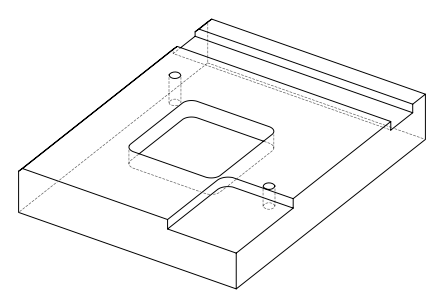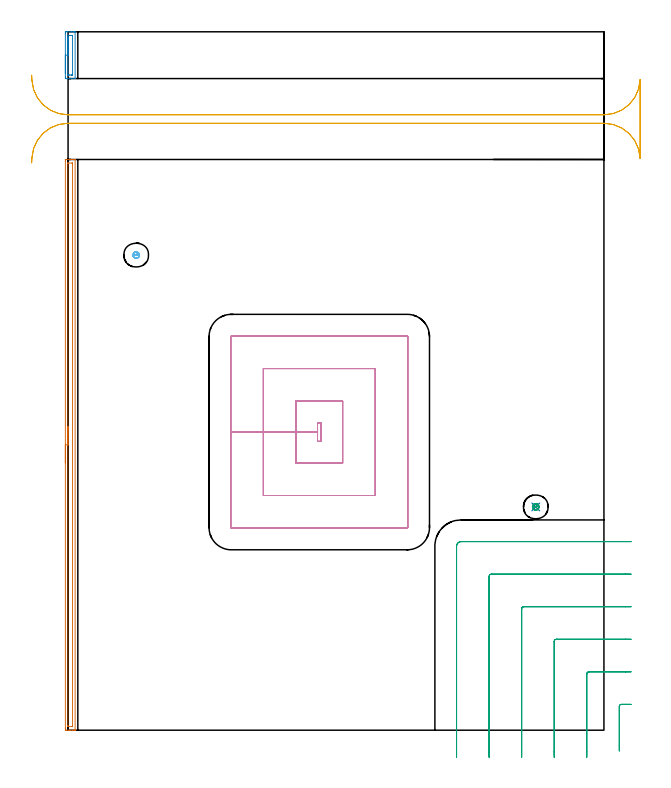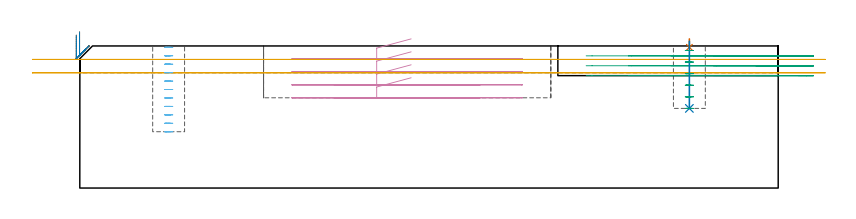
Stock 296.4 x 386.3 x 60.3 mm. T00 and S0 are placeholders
(PLAN: 9 operations, 6 tool changes, 22.9 min)
(1 AREA_MILL | FG_CHAMFER_SURFACE | UGT0205_001 | 5.24 min | 4654 mm3)
(2 AREA_MILL_1 | FG_CHAMFER_SURFACE_1 | UGT0205_001 | 0.61 min | 429 mm3)
(3 MILL_CORNER_NOTCH_RECTANGULAR | CORNER_NOTCH_RECTANGULAR | UGT0201_106 | Follow Part, ap 6, ae 75% | 4.93 min | 136450 mm3)
(4 MILL_RECTANGULAR_POCKET | POCKET_RECTANGULAR_STRAIGHT | UGT0201_106 | Follow Part, ap 6, ae 75% | 7.66 min | 346390 mm3)
(5 MILL_RECTANGULAR_SLOT | SLOT_RECTANGULAR | UGT0201_019 | Follow Part, ap 10, ae 75% | 3.09 min | 151010 mm3)
(6 MILL_BLIND_HOLE_FROM_SOLID_MATERIAL | STEP1POCKET | NXT0201_013 | Spiral | 0.76 min | 5148 mm3)
(7 SPOT_DRILL | STEP1POCKET_1 | NXT0321_9005460120000 | 0.03 min | 2 mm3)
(8 DRILL_BLIND_HOLE_INTO_CENTER | STEP1POCKET_1 | NXT0301_128 | 0.12 min | 2916 mm3)
(9 MILL_ROUGH_BLIND_HOLE_CONTOUR | STEP1POCKET_1 | NXT0201_013 | Spiral | 0.42 min | 873 mm3)
(TOOL UGT0205_001 | Chamfer Mill 20 x 3 x 45 deg. | D20 FL50 Z2)
(TOOL UGT0201_106 | End Mill 24 mm | D24 FL25 Z2)
(TOOL UGT0201_019 | End mill 40 mm | D40 FL63 Z6)
(TOOL NXT0201_013 | ENDMILL 10mm | D10 FL30 Z4)
(TOOL NXT0321_9005460120000 | NC Spot Drill, 142deg, 12mm, Carbide, Uncoated | D12 PA142 FL30 Z2)
(TOOL NXT0301_128 | Carbide Drill 12mm [861.1-1200-036A1-GP GC34] | D12 PA150 FL37.4 Z2)
(OP 1 AREA_MILL)
G17 G21 G94 G90
T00 M6
G54
G17 G0 G90 X-1.5 Y147.85 S1061 M3
G43 Z70.3 H0
Z64.9
G94 G1 Y147.888 Z64.028 F250.
Y148.002 Z63.163
Y148.191 Z62.312
Y148.453 Z61.48
Y148.787 Z60.674
Y149.19 Z59.9
Y149.658 Z59.164
Y150.19 Z58.472
Y150.779 Z57.829
Y151.422 Z57.24
Y152.114 Z56.708
Y152.85 Z56.24
Y153.624 Z55.837
Y154.43 Z55.503
Y155.262 Z55.241
Y156.114 Z55.052
Y156.978 Z54.938
Y157.85 Z54.9
Y314.683
X-1.499 Y315.082 Z54.901
X-1.494 Y315.57 Z54.903
X-1.491 Y315.691 Z54.905
X-1.01 Y315.7 Z55.385
X0.758 Z57.152
X1.303 Z57.7
X1.642 Z58.038
X2.187 Z58.583
X2.526 Z58.921
X3.525 Z59.924
X3.883 Y315.691 Z60.274
X3.905 Y315.69 Z60.295
X3.9 Y315.533 Z60.3
Y0.168
X3.903 Y0.055 Z60.297
X3.885 Y0.033 Z60.278
X3.858 Y0.01 Z60.25
X3.524 Y0. Z59.923
X3.205 Z59.605
X2.526 Z58.921
X1.303 Z57.7
X0.758 Z57.152
X0.146 Z56.541
X-1.01 Y0.001 Z55.386
X-1.248 Y0.004 Z55.148
X-1.491 Y0.009 Z54.905
X-1.494 Y0.13 Z54.903
X-1.498 Y0.618 Z54.902
X-1.5 Y1.113 Z54.9
Y157.85
X-0.086 Z56.314
Y313.508
X-0.085 Y313.615 Z56.315
X-0.082 Y313.667 Z56.318
X-0.08 Y313.685 Z56.32
X-0.043 Y313.69 Z56.357
X0.358 Y313.699 Z56.758
X2.126 Z58.526
X2.365 Y313.695 Z58.765
X2.478 Y313.69 Z58.878
X2.485 Y313.337 Z58.885
X2.486 Y313.295 Z58.886
Y2.192
X2.485 Y2.085 Z58.885
X2.482 Y2.033 Z58.882
X2.48 Y2.015 Z58.88
X2.443 Y2.01 Z58.843
X2.042 Y2.001 Z58.442
X0.274 Z56.674
X0.035 Y2.005 Z56.435
X-0.078 Y2.01 Z56.322
X-0.085 Y2.364 Z56.315
X-0.086 Y2.405 Z56.314
Y157.85
Y158.722 Z56.352
Y159.586 Z56.466
Y160.438 Z56.655
Y161.27 Z56.917
Y162.076 Z57.251
Y162.85 Z57.654
Y163.586 Z58.123
Y164.278 Z58.654
Y164.921 Z59.243
Y165.51 Z59.886
Y166.042 Z60.578
Y166.51 Z61.314
Y166.913 Z62.088
Y167.247 Z62.894
Y167.509 Z63.726
Y167.698 Z64.578
Y167.812 Z65.443
Y167.85 Z66.314
G0 Z70.3
M5
M2
(OP 2 AREA_MILL_1)
G17 G21 G94 G90
T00 M6
G54
G17 G0 G90 X-1.5 Y363.35 S1061 M3
G43 Z70.3 H0
Z64.9
G94 G1 Y363.388 Z64.028 F250.
Y363.502 Z63.164
Y363.691 Z62.312
Y363.953 Z61.48
Y364.287 Z60.674
Y364.69 Z59.9
Y365.159 Z59.164
Y365.69 Z58.472
Y366.279 Z57.829
Y366.922 Z57.24
Y367.614 Z56.708
Y368.35 Z56.24
Y369.124 Z55.837
Y369.93 Z55.503
Y370.762 Z55.241
Y371.614 Z55.052
Y372.478 Z54.938
Y373.35 Z54.9
Y385.374
X-1.499 Y385.769 Z54.901
X-1.493 Y386.253 Z54.902
X-1.49 Y386.292 Z54.904
X-1.01 Y386.3 Z55.384
X-0.3 Z56.098
X-0.126 Z56.271
X1.642 Z58.039
X1.989 Z58.387
X3.064 Z59.463
X3.41 Z59.809
X3.71 Y386.299 Z60.108
X3.894 Y386.29 Z60.292
X3.9 Y386.213 Z60.3
Y360.487
X3.895 Y360.41 Z60.292
X3.708 Y360.4 Z60.106
X1.989 Z58.388
X0.758 Z57.155
X-0.3 Z56.098
X-1.01 Y360.401 Z55.384
X-1.247 Y360.403 Z55.147
X-1.49 Y360.408 Z54.904
X-1.493 Y360.447 Z54.902
X-1.499 Y360.931 Z54.901
X-1.5 Y361.422 Z54.9
Y373.35
X-0.086 Z56.314
X-0.085 Y384.207 Z56.315
X-0.084 Y384.26 Z56.316
X-0.082 Y384.284 Z56.318
X-0.081 Y384.29 Z56.319
X-0.052 Y384.292 Z56.348
X0.15 Y384.297 Z56.55
X0.454 Y384.3 Z56.854
X0.758 Z57.158
X1.642 Z58.042
X2.224 Y384.299 Z58.624
X2.386 Y384.294 Z58.786
X2.437 Y384.29 Z58.837
X2.479 Y384.282 Z58.879
X2.486 Y383.995 Z58.886
X2.485 Y362.493 Z58.885
X2.484 Y362.44 Z58.884
X2.482 Y362.416 Z58.882
X2.481 Y362.41 Z58.881
X2.452 Y362.408 Z58.852
X2.25 Y362.403 Z58.65
X1.946 Y362.4 Z58.346
X1.642 Z58.042
X0.758 Z57.158
X0.176 Y362.401 Z56.576
X0.014 Y362.406 Z56.414
X-0.037 Y362.41 Z56.363
X-0.079 Y362.418 Z56.321
X-0.086 Y362.705 Z56.314
Y373.35
Y374.222 Z56.352
Y375.087 Z56.466
Y375.938 Z56.655
Y376.77 Z56.917
Y377.576 Z57.251
Y378.35 Z57.654
Y379.086 Z58.123
Y379.778 Z58.654
Y380.421 Z59.243
Y381.01 Z59.886
Y381.542 Z60.578
Y382.01 Z61.314
Y382.413 Z62.088
Y382.747 Z62.894
Y383.009 Z63.726
Y383.198 Z64.578
Y383.312 Z65.443
Y383.35 Z66.314
G0 Z70.3
M5
M2
(OP 3 MILL_CORNER_NOTCH_RECTANGULAR)
G17 G21 G94 G90
T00 M6
G54
G17 G0 G90 X311.4 Y14.3 S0 M3
G43 Z70.3 H0
Z56.1
G94 G1 X308.4 F250.
X306.093 F500.
G3 X304.9 Y13.107 R1.2
G1 Y-8.471
Y-11.471 F250.
G0 Z70.3
X311.4 Y32.3
Z56.1
G1 X308.4
X288.093 F500.
G3 X286.9 Y31.107 R1.2
G1 Y-12.
Y-15. F250.
G0 Z70.3
X311.4 Y50.3
Z56.1
G1 X308.4
X270.094 F500.
G3 X268.9 Y49.106 R1.2
G1 Y-12.
Y-15. F250.
G0 Z70.3
X311.4 Y68.3
Z56.1
G1 X308.4
X252.094 F500.
G3 X250.9 Y67.106 R1.2
G1 Y-12.
Y-15. F250.
G0 Z70.3
X311.4 Y86.3
Z56.1
G1 X308.4
X234.095 F500.
G3 X232.9 Y85.105 R1.2
G1 Y-12.
Y-15. F250.
G0 Z70.3
X311.4 Y104.3
Z56.1
G1 X308.4
X217.4 F500.
G3 X214.9 Y101.8 R2.5
G1 Y-12.
Y-15. F250.
G0 Z70.3
X311.4 Y14.3
Z51.9
G1 X308.4
X306.093 F500.
G3 X304.9 Y13.107 R1.2
G1 Y-8.471
Y-11.471 F250.
G0 Z70.3
X311.4 Y32.3
Z51.9
G1 X308.4
X288.093 F500.
G3 X286.9 Y31.107 R1.2
G1 Y-12.
Y-15. F250.
G0 Z70.3
X311.4 Y50.3
Z51.9
G1 X308.4
X270.094 F500.
G3 X268.9 Y49.106 R1.2
G1 Y-12.
Y-15. F250.
G0 Z70.3
X311.4 Y68.3
Z51.9
G1 X308.4
X252.094 F500.
G3 X250.9 Y67.106 R1.2
G1 Y-12.
Y-15. F250.
G0 Z70.3
X311.4 Y86.3
Z51.9
G1 X308.4
X234.095 F500.
G3 X232.9 Y85.105 R1.2
G1 Y-12.
Y-15. F250.
G0 Z70.3
X311.4 Y104.3
Z51.9
G1 X308.4
X217.4 F500.
G3 X214.9 Y101.8 R2.5
G1 Y-12.
Y-15. F250.
G0 Z70.3
X311.4 Y14.3
Z47.7
G1 X308.4
X306.093 F500.
G3 X304.9 Y13.107 R1.2
G1 Y-8.471
Y-11.471 F250.
G0 Z70.3
X311.4 Y32.3
Z47.7
G1 X308.4
X288.093 F500.
G3 X286.9 Y31.107 R1.2
G1 Y-12.
Y-15. F250.
G0 Z70.3
X311.4 Y50.3
Z47.7
G1 X308.4
X270.094 F500.
G3 X268.9 Y49.106 R1.2
G1 Y-12.
Y-15. F250.
G0 Z70.3
X311.4 Y68.3
Z47.7
G1 X308.4
X252.094 F500.
G3 X250.9 Y67.106 R1.2
G1 Y-12.
Y-15. F250.
G0 Z70.3
X311.4 Y86.3
Z47.7
G1 X308.4
X234.095 F500.
G3 X232.9 Y85.105 R1.2
G1 Y-12.
Y-15. F250.
G0 Z70.3
X311.4 Y104.3
Z47.7
G1 X308.4
X217.4 F500.
G3 X214.9 Y101.8 R2.5
G1 Y-12.
Y-15. F250.
G0 Z70.3
M5
M2
(OP 4 MILL_RECTANGULAR_POCKET)
G17 G21 G94 G90
T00 M6
G54
G17 G0 G90 X140.622 Y182. S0 M3
G43 Z70.3 H0
Z63.3
G94 G1 X126. Z59.382 F250.
Y164.9 Z54.8
X138.
Y159.8 F500.
X139.9
Y170.
X138.
Y164.9
X126.
Y147.8
X151.9
Y182.
X126.
Y164.9
X108.
Y129.8
X169.9
Y200.
X108.
Y164.9
X90.
Y112.1
G3 X90.3 Y111.8 R0.3
G1 X187.6
G3 X187.9 Y112.1 R0.3
G1 Y217.7
G3 X187.6 Y218. R0.3
G1 X90.3
G3 X90. Y217.7 R0.3
G1 Y164.9
Y163.9
G0 X140.622 Y182. Z57.8
G1 X126. Z53.882 F250.
Y164.9 Z49.3
X138.
Y159.8 F500.
X139.9
Y170.
X138.
Y164.9
X126.
Y147.8
X151.9
Y182.
X126.
Y164.9
X108.
Y129.8
X169.9
Y200.
X108.
Y164.9
X90.
Y112.1
G3 X90.3 Y111.8 R0.3
G1 X187.6
G3 X187.9 Y112.1 R0.3
G1 Y217.7
G3 X187.6 Y218. R0.3
G1 X90.3
G3 X90. Y217.7 R0.3
G1 Y164.9
Y163.9
G0 X140.622 Y182. Z52.3
G1 X126. Z48.382 F250.
Y164.9 Z43.8
X138.
Y159.8 F500.
X139.9
Y170.
X138.
Y164.9
X126.
Y147.8
X151.9
Y182.
X126.
Y164.9
X108.
Y129.8
X169.9
Y200.
X108.
Y164.9
X90.
Y112.1
G3 X90.3 Y111.8 R0.3
G1 X187.6
G3 X187.9 Y112.1 R0.3
G1 Y217.7
G3 X187.6 Y218. R0.3
G1 X90.3
G3 X90. Y217.7 R0.3
G1 Y164.9
Y163.9
G0 X140.622 Y182. Z46.8
G1 X126. Z42.882 F250.
Y164.9 Z38.3
X138.
Y159.8 F500.
X139.9
Y170.
X138.
Y164.9
X126.
Y147.8
X151.9
Y182.
X126.
Y164.9
X108.
Y129.8
X169.9
Y200.
X108.
Y164.9
X90.
Y112.1
G3 X90.3 Y111.8 R0.3
G1 X187.6
G3 X187.9 Y112.1 R0.3
G1 Y217.7
G3 X187.6 Y218. R0.3
G1 X90.3
G3 X90. Y217.7 R0.3
G1 Y164.9
Y163.9
G0 Z70.3
M5
M2
(OP 5 MILL_RECTANGULAR_SLOT)
G17 G21 G94 G90
T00 M6
G54
G17 G0 G90 X-20.134 Y313.8 S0 M3
G43 Z70.3 H0
Z54.6
G94 G1 X-19.97 Y316.795 F250.
G2 X0. Y335.7 R20. F500.
G1 X296.4
G2 X316.39 Y316.332 R20.
G1 Y359.768
G2 X296.4 Y340.4 R20.
G1 X0.
G2 X-19.97 Y359.305 R20.
G1 X-20.134 Y362.3 F250.
G0 Y313.8 Z48.9
G1 X-19.97 Y316.795
G2 X0. Y335.7 R20. F500.
G1 X296.4
G2 X316.39 Y316.332 R20.
G1 Y359.768
G2 X296.4 Y340.4 R20.
G1 X0.
G2 X-19.97 Y359.305 R20.
G1 X-20.134 Y362.3 F250.
G0 Z70.3
M5
M2
(OP 6 MILL_BLIND_HOLE_FROM_SOLID_MATERIAL)
G17 G21 G94 G90
T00 M6
G54
G17 G0 G90 X37.7 Y262.8 S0 M3
G43 Z70.3 H0
Z59.718
G94 G3 X38.291 Y263.959 R0.73 F250.
X36.671 Y264.216 R1.159
X36.284 Y261.771 R1.75
X36.671 Y264.216 R-1.75
X36.478 Y262.994 R0.875
X37.7 Y262.8 R0.875
G0 Z56.136
G3 X38.291 Y263.959 R0.73
X36.671 Y264.216 R1.159
X36.284 Y261.771 R1.75
X36.671 Y264.216 R-1.75
X36.478 Y262.994 R0.875
X37.7 Y262.8 R0.875
G0 Z52.555
G3 X38.291 Y263.959 R0.73
X36.671 Y264.216 R1.159
X36.284 Y261.771 R1.75
X36.671 Y264.216 R-1.75
X36.478 Y262.994 R0.875
X37.7 Y262.8 R0.875
G0 Z48.973
G3 X38.291 Y263.959 R0.73
X36.671 Y264.216 R1.159
X36.284 Y261.771 R1.75
X36.671 Y264.216 R-1.75
X36.478 Y262.994 R0.875
X37.7 Y262.8 R0.875
G0 Z45.391
G3 X38.291 Y263.959 R0.73
X36.671 Y264.216 R1.159
X36.284 Y261.771 R1.75
X36.671 Y264.216 R-1.75
X36.478 Y262.994 R0.875
X37.7 Y262.8 R0.875
G0 Z41.809
G3 X38.291 Y263.959 R0.73
X36.671 Y264.216 R1.159
X36.284 Y261.771 R1.75
X36.671 Y264.216 R-1.75
X36.478 Y262.994 R0.875
X37.7 Y262.8 R0.875
G0 Z38.227
G3 X38.291 Y263.959 R0.73
X36.671 Y264.216 R1.159
X36.284 Y261.771 R1.75
X36.671 Y264.216 R-1.75
X36.478 Y262.994 R0.875
X37.7 Y262.8 R0.875
G0 Z34.645
G3 X38.291 Y263.959 R0.73
X36.671 Y264.216 R1.159
X36.284 Y261.771 R1.75
X36.671 Y264.216 R-1.75
X36.478 Y262.994 R0.875
X37.7 Y262.8 R0.875
G0 Z31.064
G3 X38.291 Y263.959 R0.73
X36.671 Y264.216 R1.159
X36.284 Y261.771 R1.75
X36.671 Y264.216 R-1.75
X36.478 Y262.994 R0.875
X37.7 Y262.8 R0.875
G0 Z27.482
G3 X38.291 Y263.959 R0.73
X36.671 Y264.216 R1.159
X36.284 Y261.771 R1.75
X36.671 Y264.216 R-1.75
X36.478 Y262.994 R0.875
X37.7 Y262.8 R0.875
G0 Z23.9
G3 X38.291 Y263.959 R0.73
X36.671 Y264.216 R1.159
X36.284 Y261.771 R1.75
X36.671 Y264.216 R-1.75
X36.478 Y262.994 R0.875
X37.7 Y262.8 R0.875
G0 Z70.3
M5
M2
(OP 7 SPOT_DRILL)
G17 G21 G94 G90
T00 M6
G54
G17 G0 G90 X258.7 Y123.5 S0 M3
G43 Z70.3 H0
G94 G81 G98 Z59.719 F250. R63.3
G80
M5
M2
(OP 8 DRILL_BLIND_HOLE_INTO_CENTER)
G17 G21 G94 G90
T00 M6
G54
G17 G0 G90 X258.7 Y123.5 S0 M3
G43 Z70.3 H1
G94 G81 G98 Z33.8 F250. R62.3
G80
M5
M2
(OP 9 MILL_ROUGH_BLIND_HOLE_CONTOUR)
G17 G21 G94 G90
T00 M6
G54
G17 G0 G90 X258.7 Y123.5 S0 M3
G43 Z70.3 H0
Z58.383
G94 G3 X259.291 Y124.659 R0.73 F250.
X257.671 Y124.916 R1.159
X257.284 Y122.471 R1.75
X257.671 Y124.916 R-1.75
X257.478 Y123.694 R0.875
X258.7 Y123.5 R0.875
G0 Z53.467
G3 X259.291 Y124.659 R0.73
X257.671 Y124.916 R1.159
X257.284 Y122.471 R1.75
X257.671 Y124.916 R-1.75
X257.478 Y123.694 R0.875
X258.7 Y123.5 R0.875
G0 Z48.55
G3 X259.291 Y124.659 R0.73
X257.671 Y124.916 R1.159
X257.284 Y122.471 R1.75
X257.671 Y124.916 R-1.75
X257.478 Y123.694 R0.875
X258.7 Y123.5 R0.875
G0 Z43.633
G3 X259.291 Y124.659 R0.73
X257.671 Y124.916 R1.159
X257.284 Y122.471 R1.75
X257.671 Y124.916 R-1.75
X257.478 Y123.694 R0.875
X258.7 Y123.5 R0.875
G0 Z38.717
G3 X259.291 Y124.659 R0.73
X257.671 Y124.916 R1.159
X257.284 Y122.471 R1.75
X257.671 Y124.916 R-1.75
X257.478 Y123.694 R0.875
X258.7 Y123.5 R0.875
G0 Z33.8
G3 X259.291 Y124.659 R0.73
X257.671 Y124.916 R1.159
X257.284 Y122.471 R1.75
X257.671 Y124.916 R-1.75
X257.478 Y123.694 R0.875
X258.7 Y123.5 R0.875
G0 Z70.3
M5
M2
